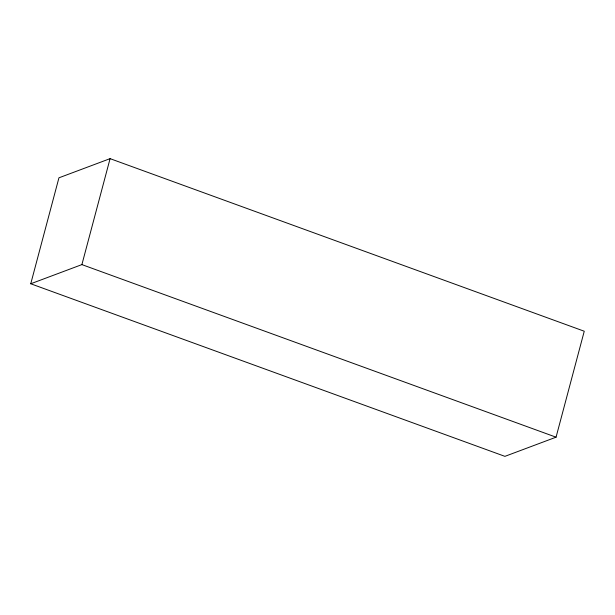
<?xml version="1.0" encoding="UTF-8"?>
<svg xmlns="http://www.w3.org/2000/svg" width="615" height="615" viewBox="0 0 615 615"><rect width="100%" height="100%" fill="white"/><g stroke="black" fill="none" stroke-linecap="round" stroke-linejoin="round"><path stroke-width="0.92" d="M30.75 283.769L58.94 177.812L110.085 158.647L584.25 331.231L556.06 437.188L504.915 456.353L30.75 283.769L81.895 264.604L556.06 437.188M81.895 264.604L110.085 158.647"/></g></svg>
